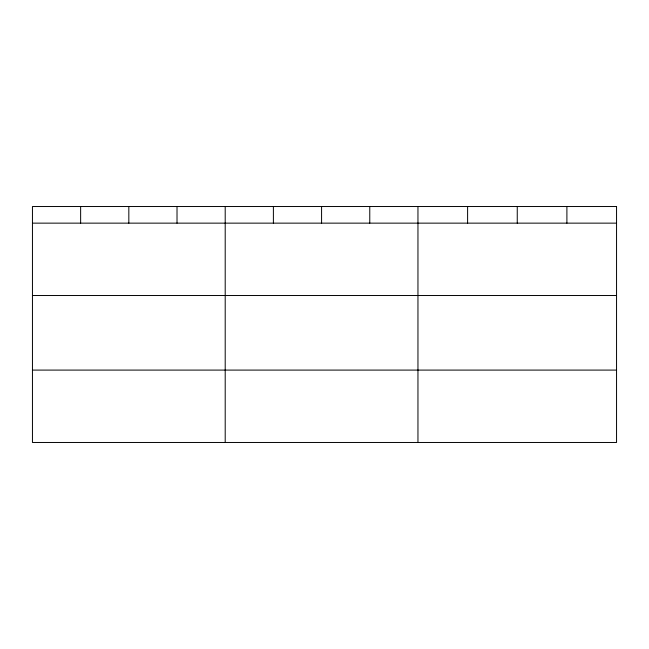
<?xml version="1.0" encoding="UTF-8"?>
<svg xmlns="http://www.w3.org/2000/svg" width="649" height="649" viewBox="0 0 649 649"><rect width="100%" height="100%" fill="white"/><g stroke="black" fill="none" stroke-linecap="round" stroke-linejoin="round"><path stroke-width="0.97" d="M32.45 223.142L616.55 223.142M32.45 295.522L616.55 295.522M32.45 370.092L616.55 370.092M566.901 206.528L566.901 223.142M517.253 206.528L517.253 223.142M467.604 206.528L467.604 223.142M417.956 206.528L417.956 442.472M369.768 206.528L369.768 223.142M321.579 206.528L321.579 223.142M273.391 206.528L273.391 223.142M225.203 206.528L225.203 442.472M177.015 206.528L177.015 223.142M128.827 206.528L128.827 223.142M80.638 206.528L80.638 223.142M616.55 206.528L32.45 206.528L32.45 442.472L616.55 442.472L616.55 206.528"/></g></svg>
